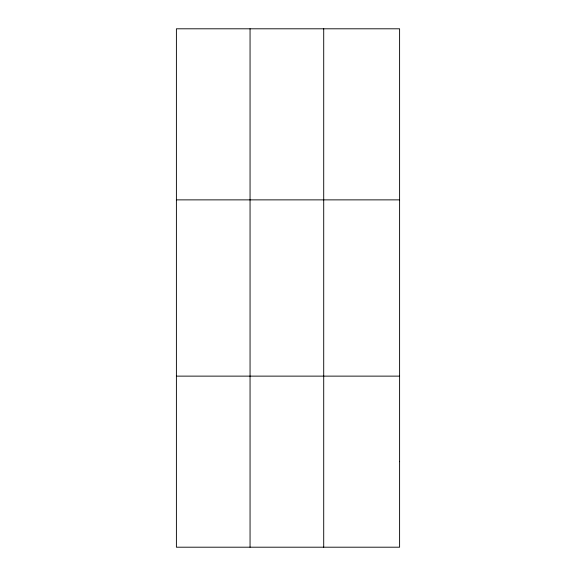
<?xml version="1.0" encoding="UTF-8"?>
<svg xmlns="http://www.w3.org/2000/svg" width="576" height="576" viewBox="0 0 576 576"><rect width="100%" height="100%" fill="white"/><g stroke="black" fill="none" stroke-linecap="round" stroke-linejoin="round"><path stroke-width="0.86" d="M250.056 547.2L250.056 28.8M323.712 547.2L323.712 28.8M176.4 199.872L399.6 199.872M176.4 376.128L399.6 376.128M399.6 461.664L399.6 547.2L176.4 547.2L176.4 28.8L399.6 28.8L399.6 461.664"/></g></svg>
